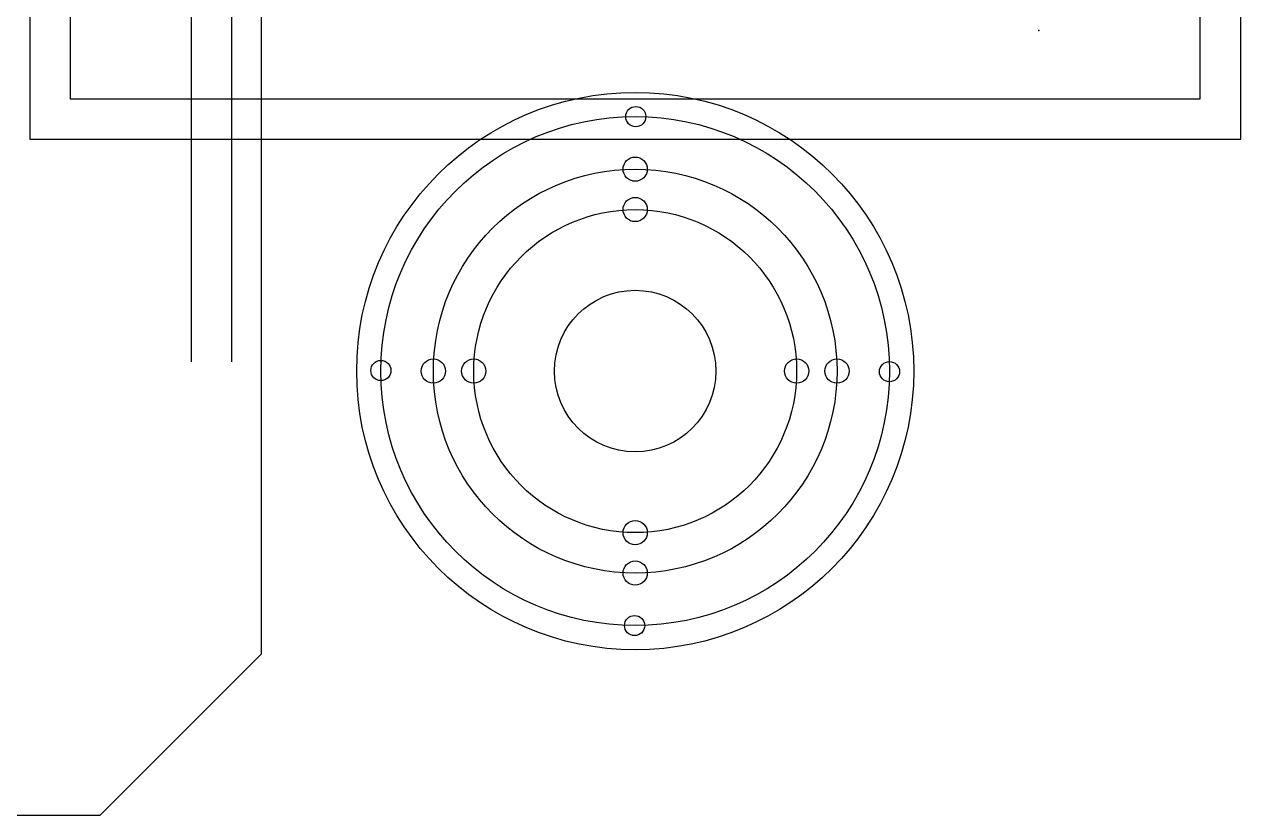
# Model space of a CAD drawing. Header units: millimetres. Extents: x -938 to 450, y -255 to 1556.
# Drawn here: x -125.7 to 25, y -255 to -157.1 of the extents above; entities that cross this region are included whole.
import ezdxf

# ---------------------------------------------------------------- set-up
doc = ezdxf.new("R2010")
doc.units = ezdxf.units.MM
doc.header["$MEASUREMENT"] = 0
for name, color, linetype in [('Treexalerator v20_axis 2 main', 7, 'Continuous'), ('Treexalerator v20_Sketch68', 7, 'Continuous'), ('Treexalerator v20_Sketch7', 7, 'Continuous'), ('Treexalerator v20_Sketch75', 7, 'Continuous')]:
    doc.layers.add(name, color=color, linetype=linetype)

msp = doc.modelspace()

# ---------------------------------------------------------------- linework, layer by layer
at = {"layer": 'Treexalerator v20_axis 2 main'}
for p, q in [((-125, 71.14), (-125, -171.3)), ((25, -171.3), (25, 71.14)), ((-120, 66.14), (-120, -166.3)), ((20, -166.3), (20, 66.14)), ((-105, 51.14), (-105, -198.86)), ((-100, 4.14), (-100, -198.86)), ((-120, -166.3), (20, -166.3)), ((-125, -171.3), (25, -171.3))]:
    msp.add_line(p, q, dxfattribs=at)
at = {"layer": 'Treexalerator v20_Sketch68'}
msp.add_point((0, -157.85, 0), dxfattribs=at)
at = {"layer": 'Treexalerator v20_Sketch7'}
for centre, radius in [((-50, -200), 34.5), ((-50, -200), 31.5), ((-49.93, -168.5), 1.25), ((-50, -175), 1.5), ((-50, -200), 25), ((-50, -180), 1.5), ((-50, -200), 20), ((-50, -200), 10), ((-81.5, -199.93), 1.25), ((-75, -200), 1.5), ((-70, -200), 1.5), ((-30, -200), 1.5), ((-25, -200), 1.5), ((-18.5, -200.07), 1.25), ((-50, -220), 1.5), ((-50, -225), 1.5), ((-50.07, -231.5), 1.25)]:
    msp.add_circle(centre, radius, dxfattribs=at)
at = {"layer": 'Treexalerator v20_Sketch75'}
for p, q in [((-96.33, 131.77, -3.53), (-96.33, -235.03, -3.53)), ((-96.33, -235.03, -3.53), (-116.33, -255.03, -3.53)), ((-116.33, -255.03, -3.53), (-423.73, -255.03, -3.53))]:
    msp.add_line(p, q, dxfattribs=at)

doc.saveas('drawing.dxf')
